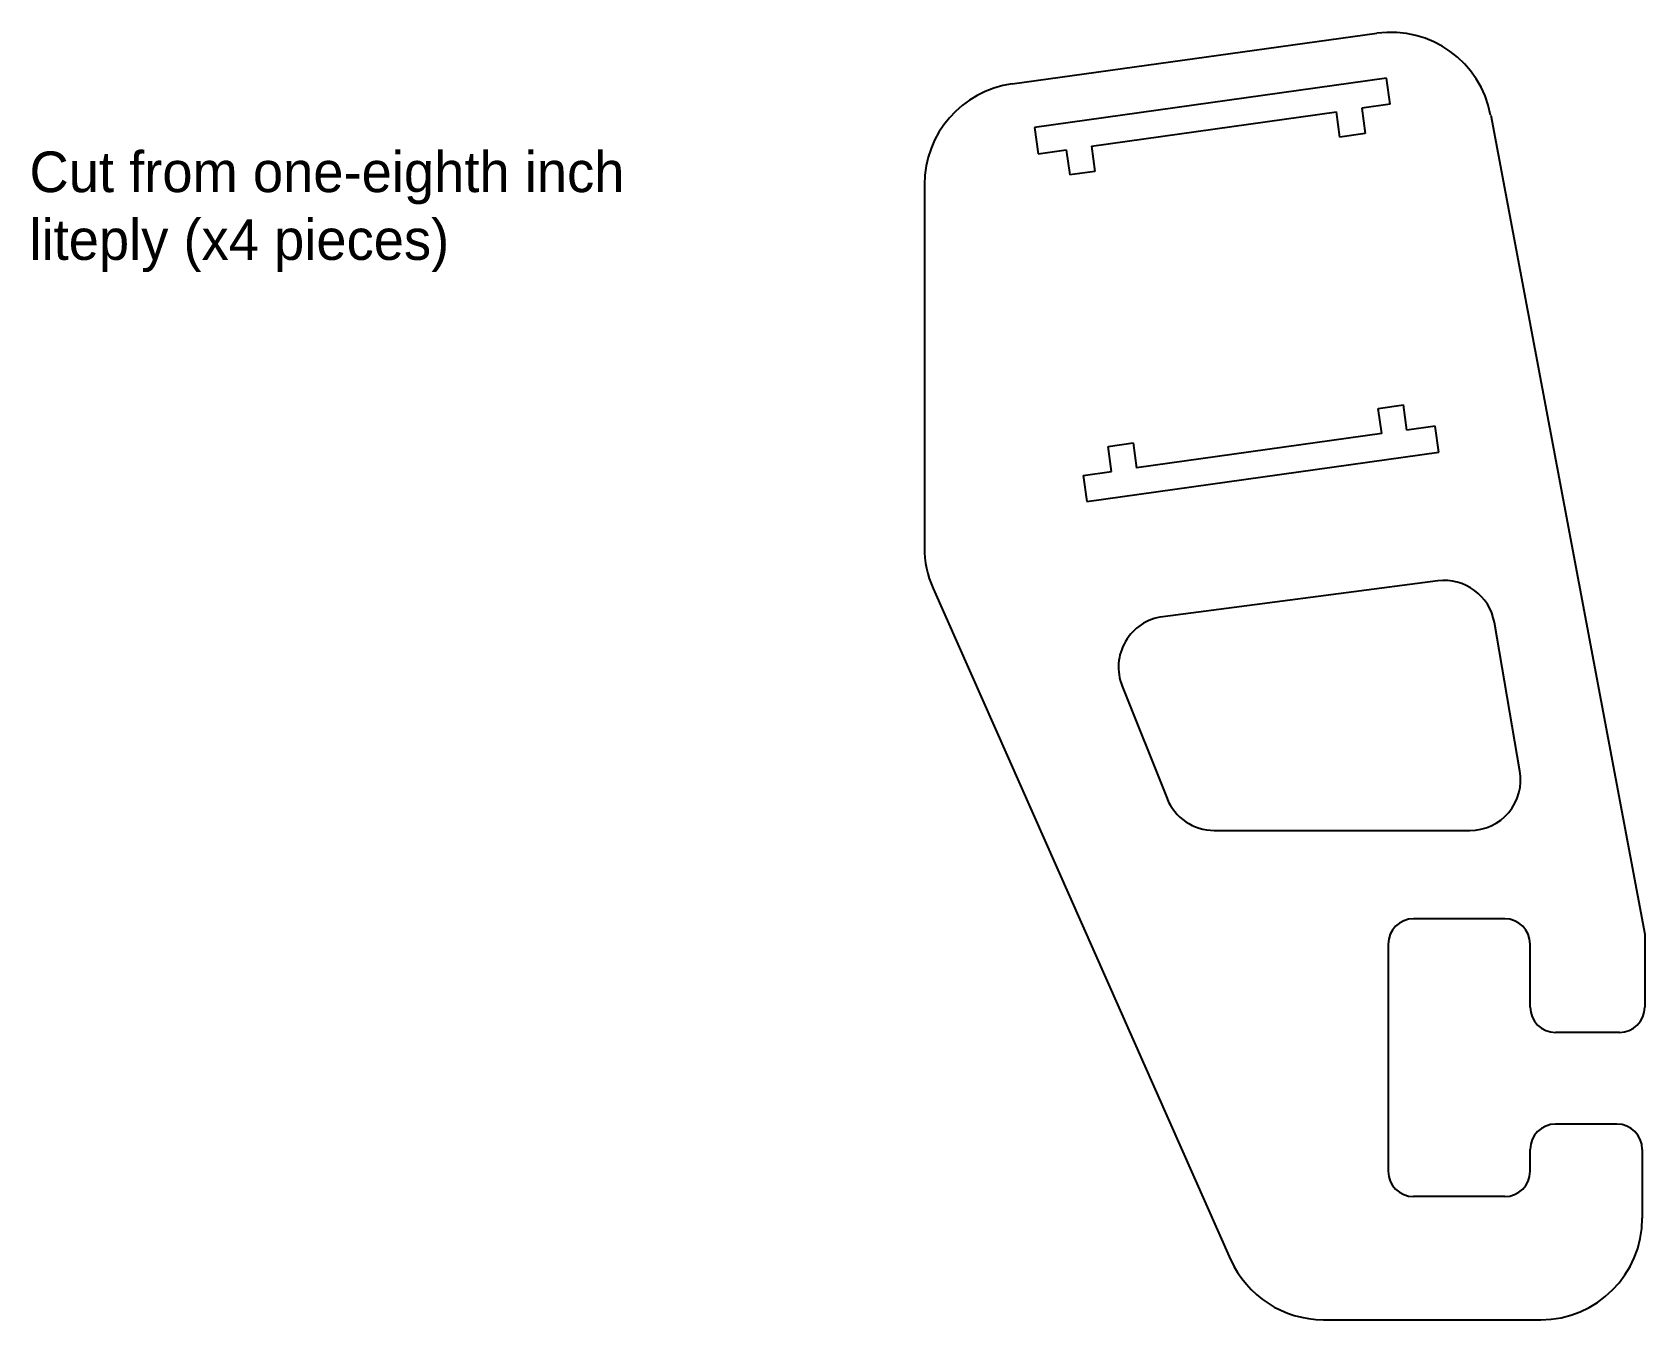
# Model space of a CAD drawing. Extents: x -1.1 to 6.84, y -2.92 to 3.41.
import ezdxf

# ---------------------------------------------------------------- set-up
doc = ezdxf.new("R2010")
doc.units = 0
doc.header["$MEASUREMENT"] = 0
doc.layers.add('CUT_THESE', color=255, linetype='CONTINUOUS')
doc.layers.add('TEXT_FOR_GARY', color=1, linetype='CONTINUOUS')

msp = doc.modelspace()

# ---------------------------------------------------------------- linework, layer by layer
at = {"layer": 'CUT_THESE', "linetype": 'Continuous'}
for p, q in [((3.7206, 3.1589), (5.5165, 3.4083)), ((5.5634, 3.1872), (3.8305, 2.9436)), ((5.5816, 3.0584), (5.5634, 3.1872)), ((4.1116, 2.8519), (5.3185, 3.0214)), ((5.335, 2.8975), (5.3184, 3.0215)), ((5.5815, 3.0584), (5.4422, 3.0388)), ((5.4422, 3.0388), (5.4588, 2.9149)), ((3.8305, 2.9436), (3.8486, 2.8149)), ((6.0767, 3.0055), (6.8352, -1.0253)), ((5.4588, 2.9149), (5.335, 2.8975)), ((3.8486, 2.8149), (3.9879, 2.8345)), ((3.9879, 2.8345), (4.005, 2.7107)), ((4.1116, 2.8519), (4.129, 2.7281)), ((4.129, 2.7281), (4.005, 2.7107)), ((3.2894, 2.6637), (3.289, 0.879)), ((5.5236, 1.5621), (5.6476, 1.5796)), ((5.5409, 1.4383), (5.5236, 1.5621)), ((5.6647, 1.4557), (5.6476, 1.5796)), ((5.5409, 1.4383), (4.3341, 1.2688)), ((5.804, 1.4753), (5.6647, 1.4557)), ((5.8221, 1.3467), (5.804, 1.4753)), ((4.1938, 1.3753), (4.3176, 1.3927)), ((4.2103, 1.2514), (4.1938, 1.3753)), ((4.3176, 1.3927), (4.3341, 1.2687)), ((4.0892, 1.1031), (5.8221, 1.3467)), ((4.071, 1.2318), (4.0892, 1.1031)), ((4.0711, 1.2318), (4.2103, 1.2514)), ((3.332, 0.6762), (4.7966, -2.6254)), ((5.8161, 0.7133), (4.4623, 0.5367)), ((6.2207, -0.2223), (6.0948, 0.5078)), ((4.2625, 0.1959), (4.4839, -0.3576)), ((4.716, -0.5147), (5.9743, -0.5147)), ((6.1461, -0.9497), (5.6971, -0.9497)), ((6.8352, -1.0253), (6.8352, -1.384)), ((5.5721, -1.0747), (5.5721, -2.1918)), ((6.2711, -1.384), (6.2711, -1.0747)), ((6.7102, -1.509), (6.3961, -1.509)), ((6.698, -1.9595), (6.3961, -1.9595)), ((6.2711, -2.1918), (6.2711, -2.0845)), ((6.823, -2.0845), (6.823, -2.4226)), ((6.1461, -2.3168), (5.6971, -2.3168)), ((5.2537, -2.9226), (6.323, -2.9226))]:
    msp.add_line(p, q, dxfattribs=at)
for centre, radius, start, end in [((5.5853, 2.913), 0.5, 10.65685, 97.90651), ((3.7894, 2.6636), 0.5, 97.90651, 179.98737), ((3.789, 0.8789), 0.5, 179.98737, 203.92318), ((5.8485, 0.4654), 0.25, 9.78241, 97.43141), ((4.4946, 0.2888), 0.25, 97.43141, 201.80141), ((5.9743, -0.2647), 0.25, 270, 9.78241), ((4.716, -0.2647), 0.25, 201.80141, 270), ((5.6971, -1.0747), 0.125, 90, 180), ((6.1461, -1.0747), 0.125, 0, 90), ((6.3961, -1.384), 0.125, 180, 270), ((6.7102, -1.384), 0.125, 270, 0), ((6.3961, -2.0845), 0.125, 90, 180), ((6.698, -2.0845), 0.125, 0, 90), ((5.6971, -2.1918), 0.125, 180, 270), ((6.1461, -2.1918), 0.125, 270, 0), ((6.323, -2.4226), 0.5, 270, 0), ((5.2537, -2.4226), 0.5, 203.92318, 270)]:
    msp.add_arc(centre, radius, start, end, dxfattribs=at)

# ---------------------------------------------------------------- texts
at = {"layer": 'TEXT_FOR_GARY', "linetype": 'Continuous', "insert": (-1.1159, 2.8263), "char_height": 0.2, "attachment_point": 1}
msp.add_mtext_dynamic_manual_height_columns('Cut from one-eighth inch liteply (x4 pieces)', width=3.432744, gutter_width=1, heights=[0], dxfattribs=at)

doc.saveas('drawing.dxf')
